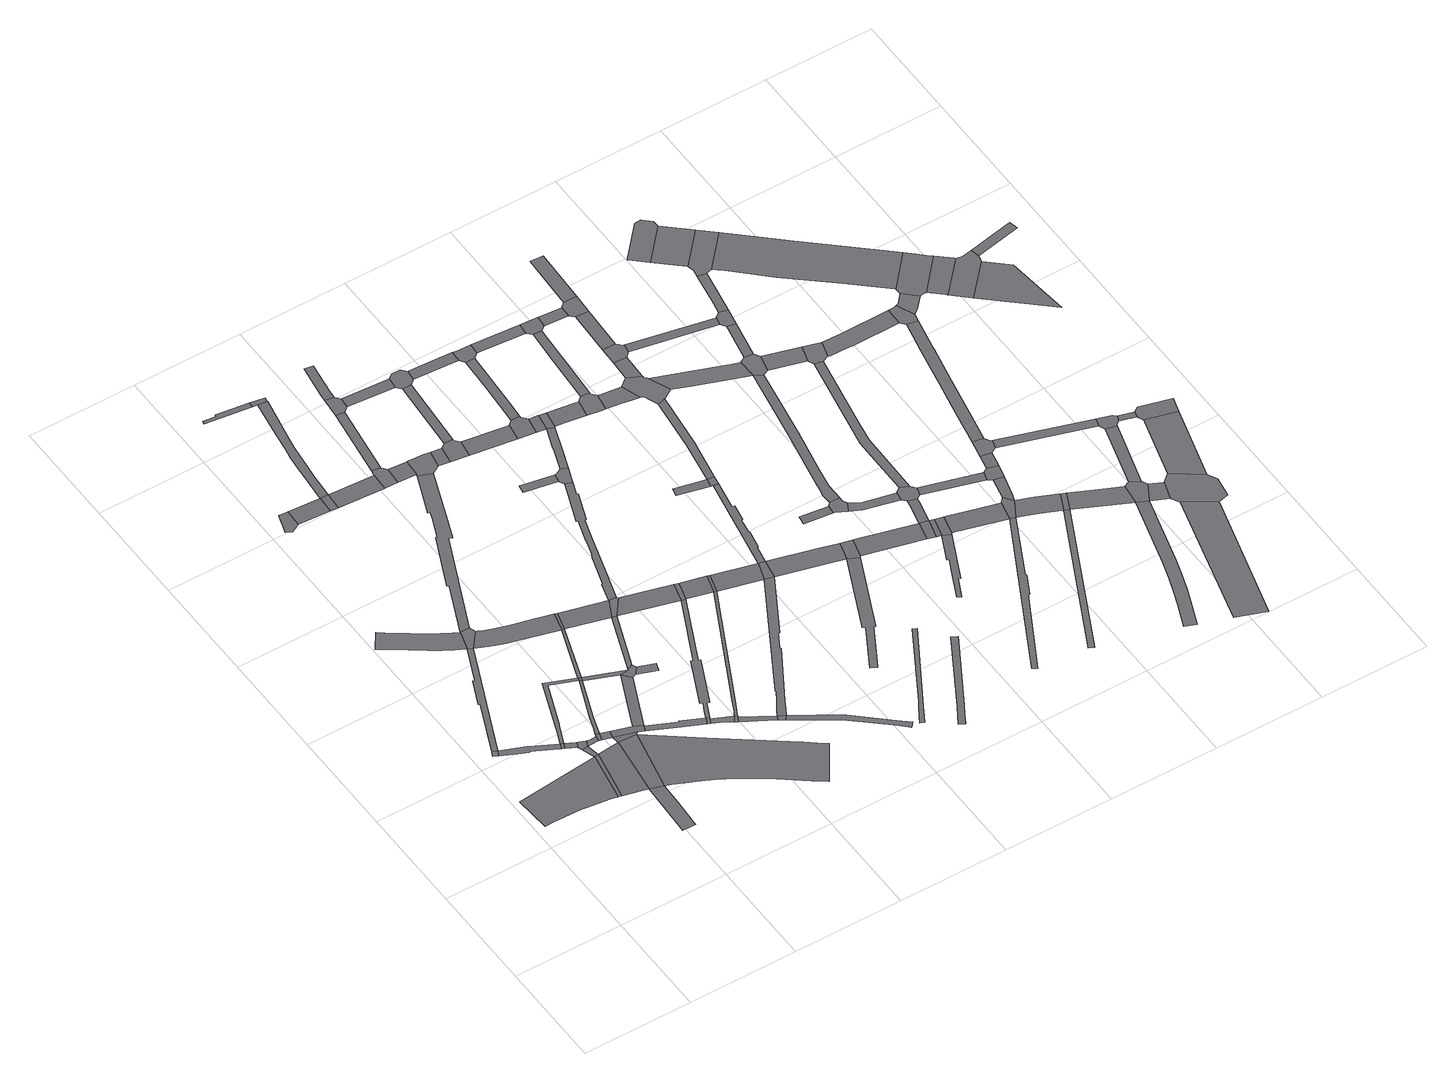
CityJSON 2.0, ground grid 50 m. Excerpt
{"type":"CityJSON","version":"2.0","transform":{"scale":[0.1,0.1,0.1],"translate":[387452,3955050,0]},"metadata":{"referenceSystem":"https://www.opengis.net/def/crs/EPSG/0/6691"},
"CityObjects":{
"road1":{"type":"Road","attributes":{"class":"1040","function":"9020","usage":"9","RoadStructureAttribute.sectionType":"4"},"geometry":[{"type":"MultiSurface","lod":"1","boundaries":[[[0,1,2,3]]]}]},
"road2":{"type":"Road","attributes":{"name":"都道437号","class":"1040","function":"3","usage":"2","RoadStructureAttribute.sectionType":"1"},"geometry":[{"type":"MultiSurface","lod":"1","boundaries":[[[4,5,6,7,8,9,10,11,12]]]}]},
"road3":{"type":"Road","attributes":{"class":"1040","function":"9020","usage":"9","RoadStructureAttribute.sectionType":"1"},"geometry":[{"type":"MultiSurface","lod":"1","boundaries":[[[13,14,3,2,15,16,17,18,19,20,21]]]}]},
"road4":{"type":"Road","attributes":{"class":"1040","function":"9020","usage":"9","RoadStructureAttribute.sectionType":"1"},"geometry":[{"type":"MultiSurface","lod":"1","boundaries":[[[22,23,24,25,26,0,3,27]]]}]},
"road5":{"type":"Road","attributes":{"name":"都道437号","class":"1040","function":"3","usage":"2","RoadStructureAttribute.sectionType":"4"},"geometry":[{"type":"MultiSurface","lod":"1","boundaries":[[[28,4,12,29]]]}]},
"road6":{"type":"Road","attributes":{"class":"1040","function":"9020","usage":"9","RoadStructureAttribute.sectionType":"4"},"geometry":[{"type":"MultiSurface","lod":"1","boundaries":[[[21,20,30,31]]]}]},
"road7":{"type":"Road","attributes":{"class":"1040","function":"9020","usage":"9","RoadStructureAttribute.sectionType":"1"},"geometry":[{"type":"MultiSurface","lod":"1","boundaries":[[[31,30,32,33]]]}]},
"road8":{"type":"Road","attributes":{"class":"1040","function":"9020","usage":"9","RoadStructureAttribute.sectionType":"1"},"geometry":[{"type":"MultiSurface","lod":"1","boundaries":[[[34,35,36,37,38,39,40]]]}]},
"road9":{"type":"Road","attributes":{"class":"1040","function":"9020","usage":"9","RoadStructureAttribute.sectionType":"1"},"geometry":[{"type":"MultiSurface","lod":"1","boundaries":[[[4,28,41,42]]]}]},
"road10":{"type":"Road","attributes":{"name":"都道437号","class":"1040","function":"3","usage":"2","RoadStructureAttribute.sectionType":"1"},"geometry":[{"type":"MultiSurface","lod":"1","boundaries":[[[43,28,29,44,36]]]}]},
"road11":{"type":"Road","attributes":{"class":"1040","function":"9020","usage":"9","RoadStructureAttribute.sectionType":"4"},"geometry":[{"type":"MultiSurface","lod":"1","boundaries":[[[45,33,32,42,41,46]]]}]},
"road12":{"type":"Road","attributes":{"class":"1040","function":"9020","usage":"9","RoadStructureAttribute.sectionType":"1"},"geometry":[{"type":"MultiSurface","lod":"1","boundaries":[[[47,48,49,50,51,52,53,54,55,56,57,58,59,60,22,61]]]}]},
"road13":{"type":"Road","attributes":{"class":"1040","function":"9020","usage":"9","RoadStructureAttribute.sectionType":"1"},"geometry":[{"type":"MultiSurface","lod":"1","boundaries":[[[62,46,41,63,64,65]]]}]},
"road14":{"type":"Road","attributes":{"class":"1040","function":"9020","usage":"9","RoadStructureAttribute.sectionType":"4"},"geometry":[{"type":"MultiSurface","lod":"1","boundaries":[[[66,67,65,64,68,69]]]}]},
"road15":{"type":"Road","attributes":{"name":"都道437号","class":"1040","function":"3","usage":"2","RoadStructureAttribute.sectionType":"4"},"geometry":[{"type":"MultiSurface","lod":"1","boundaries":[[[43,36,35,70,71]]]}]},
"road16":{"type":"Road","attributes":{"class":"1040","function":"9020","usage":"9","RoadStructureAttribute.sectionType":"1"},"geometry":[{"type":"MultiSurface","lod":"1","boundaries":[[[72,69,68,73,74]]]}]},
"road17":{"type":"Road","attributes":{"class":"1040","function":"9020","usage":"9","RoadStructureAttribute.sectionType":"1"},"geometry":[{"type":"MultiSurface","lod":"1","boundaries":[[[75,76,77,21,31,78,79,80,81,82]]]}]},
"road18":{"type":"Road","attributes":{"class":"1040","function":"9020","usage":"9","RoadStructureAttribute.sectionType":"1"},"geometry":[{"type":"MultiSurface","lod":"1","boundaries":[[[43,71,83,73]]]}]},
"road19":{"type":"Road","attributes":{"class":"1040","function":"9020","usage":"9","RoadStructureAttribute.sectionType":"4"},"geometry":[{"type":"MultiSurface","lod":"1","boundaries":[[[84,61,22,27,85]]]}]},
"road20":{"type":"Road","attributes":{"class":"1040","function":"9020","usage":"9","RoadStructureAttribute.sectionType":"4"},"geometry":[{"type":"MultiSurface","lod":"1","boundaries":[[[86,87,88,89,90,91,92]]]}]},
"road21":{"type":"Road","attributes":{"class":"1040","function":"9020","usage":"9","RoadStructureAttribute.sectionType":"1"},"geometry":[{"type":"MultiSurface","lod":"1","boundaries":[[[81,93,94,95,66,69,96,97,98,99]]]}]},
"road22":{"type":"Road","attributes":{"class":"1040","function":"9020","usage":"9","RoadStructureAttribute.sectionType":"4"},"geometry":[{"type":"MultiSurface","lod":"1","boundaries":[[[100,101,74,73,83,102,103]]]}]},
"road23":{"type":"Road","attributes":{"class":"1040","function":"9020","usage":"9","RoadStructureAttribute.sectionType":"4"},"geometry":[{"type":"MultiSurface","lod":"1","boundaries":[[[82,81,99,104]]]}]},
"road24":{"type":"Road","attributes":{"class":"1040","function":"9020","usage":"9","RoadStructureAttribute.sectionType":"1"},"geometry":[{"type":"MultiSurface","lod":"1","boundaries":[[[86,92,105,106]]]}]},
"road25":{"type":"Road","attributes":{"class":"1040","function":"9020","usage":"9","RoadStructureAttribute.sectionType":"1"},"geometry":[{"type":"MultiSurface","lod":"1","boundaries":[[[107,108,109,110,111,112,113,114,85,27,115,116,117,118,119,120,121]]]}]},
"road26":{"type":"Road","attributes":{"class":"1040","function":"9020","usage":"9","RoadStructureAttribute.sectionType":"1"},"geometry":[{"type":"MultiSurface","lod":"1","boundaries":[[[122,123,101,100,124,125,126,127]]]}]},
"road27":{"type":"Road","attributes":{"class":"1040","function":"9020","usage":"9","RoadStructureAttribute.sectionType":"1"},"geometry":[{"type":"MultiSurface","lod":"1","boundaries":[[[128,129,130,103,102,131,132,133]]]}]},
"road28":{"type":"Road","attributes":{"class":"1040","function":"9020","usage":"9","RoadStructureAttribute.sectionType":"1"},"geometry":[{"type":"MultiSurface","lod":"1","boundaries":[[[104,99,127,134]]]}]},
"road29":{"type":"Road","attributes":{"class":"1040","function":"9020","usage":"9","RoadStructureAttribute.sectionType":"1"},"geometry":[{"type":"MultiSurface","lod":"1","boundaries":[[[121,82,104,135]]]}]},
"road30":{"type":"Road","attributes":{"name":"都道437号","class":"1040","function":"3","usage":"2","RoadStructureAttribute.sectionType":"1"},"geometry":[{"type":"MultiSurface","lod":"1","boundaries":[[[136,137,138,139,71,70,140,141,142,143,144,145,146,147,148,149]]]}]},
"road31":{"type":"Road","attributes":{"class":"1040","function":"9020","usage":"9","RoadStructureAttribute.sectionType":"4"},"geometry":[{"type":"MultiSurface","lod":"1","boundaries":[[[106,105,150,151]]]}]},
"road32":{"type":"Road","attributes":{"class":"1040","function":"9020","usage":"9","RoadStructureAttribute.sectionType":"4"},"geometry":[{"type":"MultiSurface","lod":"1","boundaries":[[[133,132,152,153,154]]]}]},
"road33":{"type":"Road","attributes":{"class":"1040","function":"9020","usage":"9","RoadStructureAttribute.sectionType":"4"},"geometry":[{"type":"MultiSurface","lod":"1","boundaries":[[[155,156,134,127,126,157]]]}]},
"road34":{"type":"Road","attributes":{"class":"1040","function":"9020","usage":"9","RoadStructureAttribute.sectionType":"4"},"geometry":[{"type":"MultiSurface","lod":"1","boundaries":[[[107,121,135,158]]]}]},
"road35":{"type":"Road","attributes":{"class":"1040","function":"9020","usage":"9","RoadStructureAttribute.sectionType":"1"},"geometry":[{"type":"MultiSurface","lod":"1","boundaries":[[[84,159,160,161,162,163,164,165,166,167,168,169,170,171,61]]]}]},
"road36":{"type":"Road","attributes":{"class":"1040","function":"9020","usage":"9","RoadStructureAttribute.sectionType":"1"},"geometry":[{"type":"MultiSurface","lod":"1","boundaries":[[[153,152,172,173,174]]]}]},
"road37":{"type":"Road","attributes":{"class":"1040","function":"9020","usage":"9","RoadStructureAttribute.sectionType":"1"},"geometry":[{"type":"MultiSurface","lod":"1","boundaries":[[[175,176,177,178,179,180]]]}]},
"road38":{"type":"Road","attributes":{"class":"1040","function":"9020","usage":"9","RoadStructureAttribute.sectionType":"1"},"geometry":[{"type":"MultiSurface","lod":"1","boundaries":[[[155,157,181,182]]]}]},
"road39":{"type":"Road","attributes":{"class":"1040","function":"9020","usage":"9","RoadStructureAttribute.sectionType":"1"},"geometry":[{"type":"MultiSurface","lod":"1","boundaries":[[[150,183,184,151]]]}]},
"road40":{"type":"Road","attributes":{"class":"1040","function":"9020","usage":"9","RoadStructureAttribute.sectionType":"1"},"geometry":[{"type":"MultiSurface","lod":"1","boundaries":[[[185,186,187,188,189,190,191,192,193,194,195,196,197,198,199,106,151]]]}]},
"road41":{"type":"Road","attributes":{"class":"1040","function":"9020","usage":"9","RoadStructureAttribute.sectionType":"4"},"geometry":[{"type":"MultiSurface","lod":"1","boundaries":[[[174,173,200,201,202,203]]]}]},
"road42":{"type":"Road","attributes":{"class":"1040","function":"9020","usage":"9","RoadStructureAttribute.sectionType":"1"},"geometry":[{"type":"MultiSurface","lod":"1","boundaries":[[[204,134,156,205]]]}]},
"road43":{"type":"Road","attributes":{"class":"1040","function":"9020","usage":"9","RoadStructureAttribute.sectionType":"1"},"geometry":[{"type":"MultiSurface","lod":"1","boundaries":[[[158,135,204,206]]]}]},
"road44":{"type":"Road","attributes":{"class":"1040","function":"9020","usage":"9","RoadStructureAttribute.sectionType":"1"},"geometry":[{"type":"MultiSurface","lod":"1","boundaries":[[[207,202,201,208,209]]]}]},
"road45":{"type":"Road","attributes":{"class":"1040","function":"9020","usage":"9","RoadStructureAttribute.sectionType":"4"},"geometry":[{"type":"MultiSurface","lod":"1","boundaries":[[[210,180,179,193,192,211]]]}]},
"road46":{"type":"Road","attributes":{"class":"1040","function":"9020","usage":"9","RoadStructureAttribute.sectionType":"4"},"geometry":[{"type":"MultiSurface","lod":"1","boundaries":[[[212,213,184,183,214,215]]]}]},
"road47":{"type":"Road","attributes":{"class":"1040","function":"9020","usage":"9","RoadStructureAttribute.sectionType":"4"},"geometry":[{"type":"MultiSurface","lod":"1","boundaries":[[[209,208,216,217,218]]]}]},
"road48":{"type":"Road","attributes":{"class":"1040","function":"9020","usage":"9","RoadStructureAttribute.sectionType":"1"},"geometry":[{"type":"MultiSurface","lod":"1","boundaries":[[[219,220,221,222,223,224,133,154,225,226,227,228,229,230,231,232]]]}]},
"road49":{"type":"Road","attributes":{"class":"1040","function":"9020","usage":"9","RoadStructureAttribute.sectionType":"4"},"geometry":[{"type":"MultiSurface","lod":"1","boundaries":[[[233,206,204,205,234]]]}]},
"road50":{"type":"Road","attributes":{"class":"1040","function":"9020","usage":"9","RoadStructureAttribute.sectionType":"1"},"geometry":[{"type":"MultiSurface","lod":"1","boundaries":[[[235,215,214,236,237]]]}]},
"road51":{"type":"Road","attributes":{"class":"1040","function":"9020","usage":"9","RoadStructureAttribute.sectionType":"1"},"geometry":[{"type":"MultiSurface","lod":"1","boundaries":[[[238,213,212,239]]]}]},
"road52":{"type":"Road","attributes":{"class":"1040","function":"9020","usage":"9","RoadStructureAttribute.sectionType":"1"},"geometry":[{"type":"MultiSurface","lod":"1","boundaries":[[[240,241,174,203,242,243,244,245,246]]]}]},
"road53":{"type":"Road","attributes":{"class":"1040","function":"9020","usage":"9","RoadStructureAttribute.sectionType":"4"},"geometry":[{"type":"MultiSurface","lod":"1","boundaries":[[[247,248,249,250,237,236,164,163,251]]]}]},
"road54":{"type":"Road","attributes":{"class":"1040","function":"9020","usage":"9","RoadStructureAttribute.sectionType":"1"},"geometry":[{"type":"MultiSurface","lod":"1","boundaries":[[[252,234,205,232]]]}]},
"road55":{"type":"Road","attributes":{"class":"1040","function":"9020","usage":"9","RoadStructureAttribute.sectionType":"1"},"geometry":[{"type":"MultiSurface","lod":"1","boundaries":[[[253,254,255,256,218,217,257,258,259,260,261,262]]]}]},
"road56":{"type":"Road","attributes":{"class":"1040","function":"9020","usage":"9","RoadStructureAttribute.sectionType":"4"},"geometry":[{"type":"MultiSurface","lod":"1","boundaries":[[[263,264,265,266,238,239,267]]]}]},
"road57":{"type":"Road","attributes":{"class":"1040","function":"9020","usage":"9","RoadStructureAttribute.sectionType":"1"},"geometry":[{"type":"MultiSurface","lod":"1","boundaries":[[[268,265,264,269,270,271]]]}]},
"road58":{"type":"Road","attributes":{"class":"1040","function":"9020","usage":"9","RoadStructureAttribute.sectionType":"1"},"geometry":[{"type":"MultiSurface","lod":"1","boundaries":[[[247,251,272,273]]]}]},
"road59":{"type":"Road","attributes":{"class":"1040","function":"9020","usage":"9","RoadStructureAttribute.sectionType":"1"},"geometry":[{"type":"MultiSurface","lod":"1","boundaries":[[[233,274,275,276,277,278,279,280,281,282,283,284,285,286,287,288,289,290,291,292,293,206]]]}]},
"road60":{"type":"Road","attributes":{"class":"1040","function":"9020","usage":"9","RoadStructureAttribute.sectionType":"4"},"geometry":[{"type":"MultiSurface","lod":"1","boundaries":[[[294,252,232,231,295]]]}]},
"road61":{"type":"Road","attributes":{"class":"1040","function":"9020","usage":"9","RoadStructureAttribute.sectionType":"4"},"geometry":[{"type":"MultiSurface","lod":"1","boundaries":[[[296,297,298,273,272,299,300]]]}]},
"road62":{"type":"Road","attributes":{"class":"1040","function":"9020","usage":"9","RoadStructureAttribute.sectionType":"1"},"geometry":[{"type":"MultiSurface","lod":"1","boundaries":[[[301,302,303,304,305,209,218,306,307,308,309,310,311,312]]]}]},
"road63":{"type":"Road","attributes":{"class":"1040","function":"9020","usage":"9","RoadStructureAttribute.sectionType":"1"},"geometry":[{"type":"MultiSurface","lod":"1","boundaries":[[[263,267,313,314]]]}]},
"road64":{"type":"Road","attributes":{"class":"1040","function":"9020","usage":"9","RoadStructureAttribute.sectionType":"1"},"geometry":[{"type":"MultiSurface","lod":"1","boundaries":[[[315,294,295,246]]]}]},
"road65":{"type":"Road","attributes":{"class":"1040","function":"9020","usage":"9","RoadStructureAttribute.sectionType":"1"},"geometry":[{"type":"MultiSurface","lod":"1","boundaries":[[[316,317,318,319]]]}]},
"road66":{"type":"Road","attributes":{"class":"1040","function":"9020","usage":"9","RoadStructureAttribute.sectionType":"1"},"geometry":[{"type":"MultiSurface","lod":"1","boundaries":[[[320,298,297,321]]]}]},
"road67":{"type":"Road","attributes":{"class":"1040","function":"9020","usage":"9","RoadStructureAttribute.sectionType":"4"},"geometry":[{"type":"MultiSurface","lod":"1","boundaries":[[[322,315,246,245,323]]]}]},
"road68":{"type":"Road","attributes":{"class":"1040","function":"9020","usage":"9","RoadStructureAttribute.sectionType":"1"},"geometry":[{"type":"MultiSurface","lod":"1","boundaries":[[[324,300,299,325,326]]]}]},
"road69":{"type":"Road","attributes":{"class":"1040","function":"9020","usage":"9","RoadStructureAttribute.sectionType":"4"},"geometry":[{"type":"MultiSurface","lod":"1","boundaries":[[[327,328,329,314,313,320,321,330]]]}]},
"road70":{"type":"Road","attributes":{"class":"1040","function":"9020","usage":"9","RoadStructureAttribute.sectionType":"4"},"geometry":[{"type":"MultiSurface","lod":"1","boundaries":[[[331,332,319,318,282,281,333,334]]]}]},
"road71":{"type":"Road","attributes":{"class":"1040","function":"9020","usage":"9","RoadStructureAttribute.sectionType":"1"},"geometry":[{"type":"MultiSurface","lod":"1","boundaries":[[[322,323,301,335]]]}]},
"road72":{"type":"Road","attributes":{"class":"1040","function":"9020","usage":"9","RoadStructureAttribute.sectionType":"1"},"geometry":[{"type":"MultiSurface","lod":"1","boundaries":[[[336,337,338,339,340,341,342,343,344]]]}]},
"road73":{"type":"Road","attributes":{"class":"1040","function":"9020","usage":"9","RoadStructureAttribute.sectionType":"4"},"geometry":[{"type":"MultiSurface","lod":"1","boundaries":[[[345,346,347,326,325,348,349]]]}]},
"road74":{"type":"Road","attributes":{"class":"1040","function":"9020","usage":"9","RoadStructureAttribute.sectionType":"1"},"geometry":[{"type":"MultiSurface","lod":"1","boundaries":[[[350,351,331,334,352,353,354]]]}]},
"road75":{"type":"Road","attributes":{"class":"1040","function":"9020","usage":"9","RoadStructureAttribute.sectionType":"4"},"geometry":[{"type":"MultiSurface","lod":"1","boundaries":[[[335,301,312,355]]]}]},
"road76":{"type":"Road","attributes":{"class":"1040","function":"9020","usage":"9","RoadStructureAttribute.sectionType":"1"},"geometry":[{"type":"MultiSurface","lod":"1","boundaries":[[[356,327,330,357,358]]]}]},
"road77":{"type":"Road","attributes":{"class":"1040","function":"9020","usage":"9","RoadStructureAttribute.sectionType":"1"},"geometry":[{"type":"MultiSurface","lod":"1","boundaries":[[[359,360,349,348,354]]]}]},
"road78":{"type":"Road","attributes":{"class":"1040","function":"9020","usage":"9","RoadStructureAttribute.sectionType":"1"},"geometry":[{"type":"MultiSurface","lod":"1","boundaries":[[[361,362,363,364,365,366,367,368]]]}]},
"road79":{"type":"Road","attributes":{"class":"1040","function":"9020","usage":"9","RoadStructureAttribute.sectionType":"1"},"geometry":[{"type":"MultiSurface","lod":"1","boundaries":[[[369,370,371,372,347,346,373]]]}]},
"road80":{"type":"Road","attributes":{"class":"1040","function":"9020","usage":"9","RoadStructureAttribute.sectionType":"4"},"geometry":[{"type":"MultiSurface","lod":"1","boundaries":[[[374,375,376,359,354,353,377]]]}]},
"road81":{"type":"Road","attributes":{"class":"1040","function":"9020","usage":"9","RoadStructureAttribute.sectionType":"1"},"geometry":[{"type":"MultiSurface","lod":"1","boundaries":[[[378,379,380,381,382,383,384,385]]]}]},
"road82":{"type":"Road","attributes":{"class":"1040","function":"9020","usage":"9","RoadStructureAttribute.sectionType":"1"},"geometry":[{"type":"MultiSurface","lod":"1","boundaries":[[[386,387,388,389,390,391,392,393,394,395,396,335,355]]]}]},
"road83":{"type":"Road","attributes":{"class":"1040","function":"9020","usage":"9","RoadStructureAttribute.sectionType":"4"},"geometry":[{"type":"MultiSurface","lod":"1","boundaries":[[[397,398,358,357,370,369,399]]]}]},
"road84":{"type":"Road","attributes":{"class":"1040","function":"9020","usage":"9","RoadStructureAttribute.sectionType":"1"},"geometry":[{"type":"MultiSurface","lod":"1","boundaries":[[[400,375,374,401,402,403]]]}]},
"road85":{"type":"Road","attributes":{"class":"1040","function":"9020","usage":"9","RoadStructureAttribute.sectionType":"1"},"geometry":[{"type":"MultiSurface","lod":"1","boundaries":[[[404,405,355,312,406,385]]]}]},
"road86":{"type":"Road","attributes":{"class":"1040","function":"9020","usage":"9","RoadStructureAttribute.sectionType":"1"},"geometry":[{"type":"MultiSurface","lod":"1","boundaries":[[[407,408,409,410]]]}]},
"road87":{"type":"Road","attributes":{"class":"1040","function":"9020","usage":"9","RoadStructureAttribute.sectionType":"4"},"geometry":[{"type":"MultiSurface","lod":"1","boundaries":[[[410,409,396,395,411]]]}]},
"road88":{"type":"Road","attributes":{"class":"1040","function":"9020","usage":"9","RoadStructureAttribute.sectionType":"4"},"geometry":[{"type":"MultiSurface","lod":"1","boundaries":[[[412,413,414,403,402,415,416,417]]]}]},
"road89":{"type":"Road","attributes":{"class":"1040","function":"9020","usage":"9","RoadStructureAttribute.sectionType":"1"},"geometry":[{"type":"MultiSurface","lod":"1","boundaries":[[[397,399,418,419]]]}]},
"road90":{"type":"Road","attributes":{"class":"1040","function":"9020","usage":"9","RoadStructureAttribute.sectionType":"4"},"geometry":[{"type":"MultiSurface","lod":"1","boundaries":[[[420,421,404,385,384,422]]]}]},
"road91":{"type":"Road","attributes":{"class":"1040","function":"9020","usage":"9","RoadStructureAttribute.sectionType":"1"},"geometry":[{"type":"MultiSurface","lod":"1","boundaries":[[[423,424,425,414,413,426]]]}]},
"road92":{"type":"Road","attributes":{"class":"1040","function":"9020","usage":"9","RoadStructureAttribute.sectionType":"1"},"geometry":[{"type":"MultiSurface","lod":"1","boundaries":[[[411,427,428,429,430,431,410]]]}]},
"road93":{"type":"Road","attributes":{"class":"1040","function":"9020","usage":"9","RoadStructureAttribute.sectionType":"1"},"geometry":[{"type":"MultiSurface","lod":"1","boundaries":[[[432,417,416,433,434,435,436]]]}]},
"road94":{"type":"Road","attributes":{"class":"1040","function":"9020","usage":"9","RoadStructureAttribute.sectionType":"1"},"geometry":[{"type":"MultiSurface","lod":"1","boundaries":[[[437,438,439,440]]]}]},
"road95":{"type":"Road","attributes":{"class":"1040","function":"9020","usage":"9","RoadStructureAttribute.sectionType":"4"},"geometry":[{"type":"MultiSurface","lod":"1","boundaries":[[[441,419,418,424,423,442]]]}]},
"road96":{"type":"Road","attributes":{"class":"1040","function":"9020","usage":"9","RoadStructureAttribute.sectionType":"1"},"geometry":[{"type":"MultiSurface","lod":"1","boundaries":[[[443,420,422,444,445]]]}]},
"road97":{"type":"Road","attributes":{"class":"1040","function":"9020","usage":"9","RoadStructureAttribute.sectionType":"4"},"geometry":[{"type":"MultiSurface","lod":"1","boundaries":[[[446,447,448,440,439,449,450,451]]]}]},
"road98":{"type":"Road","attributes":{"class":"1040","function":"9020","usage":"9","RoadStructureAttribute.sectionType":"4"},"geometry":[{"type":"MultiSurface","lod":"1","boundaries":[[[452,453,454,455,456,457,458,436,435,459,460,461,462,463,429,428]]]}]},
"road99":{"type":"Road","attributes":{"class":"1040","function":"9020","usage":"9","RoadStructureAttribute.sectionType":"1"},"geometry":[{"type":"MultiSurface","lod":"1","boundaries":[[[464,465,458,457,466]]]}]},
"road100":{"type":"Road","attributes":{"class":"1040","function":"9020","usage":"9","RoadStructureAttribute.sectionType":"1"},"geometry":[{"type":"MultiSurface","lod":"1","boundaries":[[[467,468,469,470,471,472,473,474,475]]]}]},
"road101":{"type":"Road","attributes":{"class":"1040","function":"9020","usage":"9","RoadStructureAttribute.sectionType":"1"},"geometry":[{"type":"MultiSurface","lod":"1","boundaries":[[[441,442,476,477,478]]]}]},
"road102":{"type":"Road","attributes":{"class":"1040","function":"9020","usage":"9","RoadStructureAttribute.sectionType":"4"},"geometry":[{"type":"MultiSurface","lod":"1","boundaries":[[[479,480,481,482,465,464,483]]]}]},
"road103":{"type":"Road","attributes":{"class":"1040","function":"9020","usage":"9","RoadStructureAttribute.sectionType":"1"},"geometry":[{"type":"MultiSurface","lod":"1","boundaries":[[[484,451,450,485,486,487]]]}]},
"road104":{"type":"Road","attributes":{"class":"1040","function":"9020","usage":"9","RoadStructureAttribute.sectionType":"1"},"geometry":[{"type":"MultiSurface","lod":"1","boundaries":[[[488,489,490,491,492,493,494,495,496]]]}]},
"road105":{"type":"Road","attributes":{"class":"1040","function":"9020","usage":"9","RoadStructureAttribute.sectionType":"1"},"geometry":[{"type":"MultiSurface","lod":"1","boundaries":[[[497,482,481,498]]]}]},
"road106":{"type":"Road","attributes":{"class":"1040","function":"9020","usage":"9","RoadStructureAttribute.sectionType":"4"},"geometry":[{"type":"MultiSurface","lod":"1","boundaries":[[[445,444,499,500]]]}]},
"road107":{"type":"Road","attributes":{"class":"1040","function":"9020","usage":"9","RoadStructureAttribute.sectionType":"4"},"geometry":[{"type":"MultiSurface","lod":"1","boundaries":[[[501,478,477,497,498,502]]]}]},
"road108":{"type":"Road","attributes":{"class":"1040","function":"9020","usage":"9","RoadStructureAttribute.sectionType":"1"},"geometry":[{"type":"MultiSurface","lod":"1","boundaries":[[[503,500,499,475]]]}]},
"road109":{"type":"Road","attributes":{"class":"1040","function":"9020","usage":"9","RoadStructureAttribute.sectionType":"1"},"geometry":[{"type":"MultiSurface","lod":"1","boundaries":[[[504,505,506,507,448,447,508,509,510,511,512,513]]]}]},
"road110":{"type":"Road","attributes":{"class":"1040","function":"9020","usage":"9","RoadStructureAttribute.sectionType":"4"},"geometry":[{"type":"MultiSurface","lod":"1","boundaries":[[[514,503,475,474,515]]]}]},
"road111":{"type":"Road","attributes":{"class":"1040","function":"9020","usage":"9","RoadStructureAttribute.sectionType":"1"},"geometry":[{"type":"MultiSurface","lod":"1","boundaries":[[[516,517,518,519,445,500]]]}]},
"road112":{"type":"Road","attributes":{"class":"1040","function":"9020","usage":"9","RoadStructureAttribute.sectionType":"1"},"geometry":[{"type":"MultiSurface","lod":"1","boundaries":[[[520,521,522,523,453,452,524,513]]]}]},
"road113":{"type":"Road","attributes":{"class":"1040","function":"9020","usage":"9","RoadStructureAttribute.sectionType":"1"},"geometry":[{"type":"MultiSurface","lod":"1","boundaries":[[[525,526,501,502,527]]]}]},
"road114":{"type":"Road","attributes":{"class":"1040","function":"9020","usage":"9","RoadStructureAttribute.sectionType":"4"},"geometry":[{"type":"MultiSurface","lod":"1","boundaries":[[[528,529,530,487,486,518,517,531]]]}]},
"road115":{"type":"Road","attributes":{"class":"1040","function":"9020","usage":"9","RoadStructureAttribute.sectionType":"1"},"geometry":[{"type":"MultiSurface","lod":"1","boundaries":[[[479,483,532,533]]]}]},
"road116":{"type":"Road","attributes":{"class":"1040","function":"9020","usage":"9","RoadStructureAttribute.sectionType":"1"},"geometry":[{"type":"MultiSurface","lod":"1","boundaries":[[[534,535,536,514,515,537,538,488]]]}]},
"road117":{"type":"Road","attributes":{"class":"1040","function":"9020","usage":"9","RoadStructureAttribute.sectionType":"1"},"geometry":[{"type":"MultiSurface","lod":"1","boundaries":[[[539,540,541,542]]]}]},
"road118":{"type":"Road","attributes":{"class":"1040","function":"9020","usage":"9","RoadStructureAttribute.sectionType":"4"},"geometry":[{"type":"MultiSurface","lod":"1","boundaries":[[[543,544,545,520,513,512,546]]]}]},
"road119":{"type":"Road","attributes":{"class":"1040","function":"9020","usage":"9","RoadStructureAttribute.sectionType":"1"},"geometry":[{"type":"MultiSurface","lod":"1","boundaries":[[[528,531,547,548]]]}]},
"road120":{"type":"Road","attributes":{"class":"1040","function":"9020","usage":"9","RoadStructureAttribute.sectionType":"1"},"geometry":[{"type":"MultiSurface","lod":"1","boundaries":[[[549,550,551,552,553,554,530,529,555]]]}]},
"road121":{"type":"Road","attributes":{"class":"1040","function":"9020","usage":"9","RoadStructureAttribute.sectionType":"4"},"geometry":[{"type":"MultiSurface","lod":"1","boundaries":[[[556,534,488,496,557]]]}]},
"road122":{"type":"Road","attributes":{"class":"1040","function":"9020","usage":"9","RoadStructureAttribute.sectionType":"1"},"geometry":[{"type":"MultiSurface","lod":"1","boundaries":[[[558,559,545,544,560]]]}]},
"road123":{"type":"Road","attributes":{"class":"1040","function":"9020","usage":"9","RoadStructureAttribute.sectionType":"1"},"geometry":[{"type":"MultiSurface","lod":"1","boundaries":[[[543,546,561,562]]]}]},
"road124":{"type":"Road","attributes":{"class":"1040","function":"9020","usage":"9","RoadStructureAttribute.sectionType":"4"},"geometry":[{"type":"MultiSurface","lod":"1","boundaries":[[[563,533,532,558,560,564]]]}]},
"road125":{"type":"Road","attributes":{"class":"1040","function":"9020","usage":"9","RoadStructureAttribute.sectionType":"1"},"geometry":[{"type":"MultiSurface","lod":"1","boundaries":[[[565,566,567,556,557]]]}]},
"road126":{"type":"Road","attributes":{"class":"1040","function":"9020","usage":"9","RoadStructureAttribute.sectionType":"1"},"geometry":[{"type":"MultiSurface","lod":"1","boundaries":[[[568,569,570,571,557,496,572,573,574,575,539]]]}]},
"road127":{"type":"Road","attributes":{"class":"1040","function":"9020","usage":"9","RoadStructureAttribute.sectionType":"4"},"geometry":[{"type":"MultiSurface","lod":"1","boundaries":[[[576,548,547,567,566,577]]]}]},
"road128":{"type":"Road","attributes":{"class":"1040","function":"9020","usage":"9","RoadStructureAttribute.sectionType":"1"},"geometry":[{"type":"MultiSurface","lod":"1","boundaries":[[[578,579,580,563,564,581]]]}]},
"road129":{"type":"Road","attributes":{"class":"1040","function":"9020","usage":"9","RoadStructureAttribute.sectionType":"1"},"geometry":[{"type":"MultiSurface","lod":"1","boundaries":[[[582,583,584,576,577,585]]]}]},
"road130":{"type":"Road","attributes":{"class":"1040","function":"9020","usage":"9","RoadStructureAttribute.sectionType":"4"},"geometry":[{"type":"MultiSurface","lod":"1","boundaries":[[[586,562,561,551,550,587]]]}]},
"road131":{"type":"Road","attributes":{"class":"1040","function":"9020","usage":"9","RoadStructureAttribute.sectionType":"4"},"geometry":[{"type":"MultiSurface","lod":"1","boundaries":[[[568,539,542,588]]]}]},
"road132":{"type":"Road","attributes":{"class":"1040","function":"9020","usage":"9","RoadStructureAttribute.sectionType":"4"},"geometry":[{"type":"MultiSurface","lod":"1","boundaries":[[[589,590,591,592,593,594,595]]]}]},
"road133":{"type":"Road","attributes":{"class":"1040","function":"9020","usage":"9","RoadStructureAttribute.sectionType":"1"},"geometry":[{"type":"MultiSurface","lod":"1","boundaries":[[[596,597,598,599,600,601,602,603,604,605,606,607]]]}]},
"road134":{"type":"Road","attributes":{"class":"1040","function":"9020","usage":"9","RoadStructureAttribute.sectionType":"4"},"geometry":[{"type":"MultiSurface","lod":"1","boundaries":[[[608,609,610,611,583,582,612]]]}]},
"road135":{"type":"Road","attributes":{"class":"1040","function":"9020","usage":"9","RoadStructureAttribute.sectionType":"1"},"geometry":[{"type":"MultiSurface","lod":"1","boundaries":[[[595,594,613,614]]]}]},
"road136":{"type":"Road","attributes":{"class":"1040","function":"9020","usage":"9","RoadStructureAttribute.sectionType":"1"},"geometry":[{"type":"MultiSurface","lod":"1","boundaries":[[[615,616,588,542,617,596]]]}]},
"road137":{"type":"Road","attributes":{"class":"1040","function":"9020","usage":"9","RoadStructureAttribute.sectionType":"4"},"geometry":[{"type":"MultiSurface","lod":"1","boundaries":[[[618,614,613,619,579,578,620]]]}]},
"road138":{"type":"Road","attributes":{"class":"1040","function":"9020","usage":"9","RoadStructureAttribute.sectionType":"1"},"geometry":[{"type":"MultiSurface","lod":"1","boundaries":[[[621,622,586,587,623,624,625,626,627]]]}]},
"road139":{"type":"Road","attributes":{"name":"都道458号","class":"1040","function":"3","usage":"2","RoadStructureAttribute.sectionType":"1"},"geometry":[{"type":"MultiSurface","lod":"1","boundaries":[[[628,629,630,631]]]}]},
"road140":{"type":"Road","attributes":{"class":"1040","function":"9020","usage":"9","RoadStructureAttribute.sectionType":"1"},"geometry":[{"type":"MultiSurface","lod":"1","boundaries":[[[632,633,634,635,636,637,638,639,640,641,642,643,611,610,644]]]}]},
"road141":{"type":"Road","attributes":{"class":"1040","function":"9020","usage":"9","RoadStructureAttribute.sectionType":"1"},"geometry":[{"type":"MultiSurface","lod":"1","boundaries":[[[608,612,645,646]]]}]},
"road142":{"type":"Road","attributes":{"class":"1040","function":"9020","usage":"9","RoadStructureAttribute.sectionType":"4"},"geometry":[{"type":"MultiSurface","lod":"1","boundaries":[[[647,648,615,596,607,649]]]}]},
"road143":{"type":"Road","attributes":{"class":"1040","function":"9020","usage":"9","RoadStructureAttribute.sectionType":"1"},"geometry":[{"type":"MultiSurface","lod":"1","boundaries":[[[650,651,649,607]]]}]},
"road144":{"type":"Road","attributes":{"class":"1040","function":"9020","usage":"9","RoadStructureAttribute.sectionType":"1"},"geometry":[{"type":"MultiSurface","lod":"1","boundaries":[[[652,653,654,618,620,655,656,657,658,659]]]}]},
"road145":{"type":"Road","attributes":{"class":"1040","function":"9020","usage":"9","RoadStructureAttribute.sectionType":"1"},"geometry":[{"type":"MultiSurface","lod":"1","boundaries":[[[660,648,647,661]]]}]},
"road146":{"type":"Road","attributes":{"class":"1040","function":"9020","usage":"9","RoadStructureAttribute.sectionType":"4"},"geometry":[{"type":"MultiSurface","lod":"1","boundaries":[[[662,663,627,626,637,636,664]]]}]},
"road147":{"type":"Road","attributes":{"name":"都道458号","class":"1040","function":"3","usage":"2","RoadStructureAttribute.sectionType":"4"},"geometry":[{"type":"MultiSurface","lod":"1","boundaries":[[[665,666,667,651,650,628,631,668]]]}]},
"road148":{"type":"Road","attributes":{"class":"1040","function":"9020","usage":"9","RoadStructureAttribute.sectionType":"1"},"geometry":[{"type":"MultiSurface","lod":"1","boundaries":[[[669,670,671,662,664,672]]]}]},
"road149":{"type":"Road","attributes":{"class":"1040","function":"9020","usage":"9","RoadStructureAttribute.sectionType":"4"},"geometry":[{"type":"MultiSurface","lod":"1","boundaries":[[[673,674,675,676,646,645,660,661,677]]]}]},
"road150":{"type":"Road","attributes":{"class":"1040","function":"9020","usage":"9","RoadStructureAttribute.sectionType":"1"},"geometry":[{"type":"MultiSurface","lod":"1","boundaries":[[[674,673,678,679]]]}]},
"road151":{"type":"Road","attributes":{"name":"都道458号","class":"1040","function":"3","usage":"2","RoadStructureAttribute.sectionType":"1"},"geometry":[{"type":"MultiSurface","lod":"1","boundaries":[[[680,681,667,666,682]]]}]},
"road152":{"type":"Road","attributes":{"class":"1040","function":"9020","usage":"9","RoadStructureAttribute.sectionType":"4"},"geometry":[{"type":"MultiSurface","lod":"1","boundaries":[[[683,684,685,686,687,659,658,670,669,688]]]}]},
"road153":{"type":"Road","attributes":{"name":"都道458号","class":"1040","function":"3","usage":"2","RoadStructureAttribute.sectionType":"4"},"geometry":[{"type":"MultiSurface","lod":"1","boundaries":[[[689,679,678,680,682,690]]]}]},
"road154":{"type":"Road","attributes":{"class":"1040","function":"9020","usage":"9","RoadStructureAttribute.sectionType":"1"},"geometry":[{"type":"MultiSurface","lod":"1","boundaries":[[[691,684,683,692,693,694]]]}]},
"road155":{"type":"Road","attributes":{"class":"1040","function":"9020","usage":"9","RoadStructureAttribute.sectionType":"4"},"geometry":[{"type":"MultiSurface","lod":"1","boundaries":[[[695,694,693,696,697,698,699]]]}]},
"road156":{"type":"Road","attributes":{"class":"1040","function":"9020","usage":"9","RoadStructureAttribute.sectionType":"1"},"geometry":[{"type":"MultiSurface","lod":"1","boundaries":[[[697,696,700,701,702,703]]]}]},
"road157":{"type":"Road","attributes":{"class":"1040","function":"9020","usage":"9","RoadStructureAttribute.sectionType":"1"},"geometry":[{"type":"MultiSurface","lod":"1","boundaries":[[[704,705,706,699,698,707]]]}]}
},
"vertices":[
[91,1067,0],[80,1042,0],[102,1032,0],[114,1056,0],
[417,818,0],[35,778,0],[45,611,0],[88,613,0],[215,609,0],[242,605,0],[290,599,0],[343,592,0],[374,585,0],
[232,1006,0],[223,1011,0],[171,999,0],[214,980,0],[218,979,0],[219,982,0],[321,931,0],[330,927,0],[342,951,0],
[316,1584,0],[246,1424,0],[239,1427,0],[187,1307,0],[194,1304,0],[338,1573,0],
[434,820,0],[389,581,0],
[343,920,0],[354,945,0],
[389,898,0],[401,922,0],
[556,432,0],[560,534,0],[501,553,0],[490,304,0],[489,294,0],[549,291,0],[550,302,0],
[424,880,0],[397,874,0],
[537,832,0],[467,564,0],
[410,917,0],[436,909,0],
[315,1686,0],[276,1709,0],[233,1736,0],[171,1779,0],[89,1837,0],[77,1845,0],[62,1856,0],[10,1782,0],[25,1772,0],[38,1763,0],[119,1706,0],[183,1661,0],[229,1632,0],[272,1607,0],[341,1672,0],
[452,905,0],[473,882,0],[476,881,0],[483,907,0],
[486,918,0],[484,912,0],[490,878,0],[501,913,0],
[561,534,0],[622,826,0],
[503,913,0],[535,866,0],[543,900,0],
[461,1263,0],[378,1042,0],[369,1019,0],[393,1036,0],[396,1042,0],[474,1242,0],[592,1196,0],[596,1211,0],
[631,838,0],
[385,1673,0],[395,1645,0],
[131,2593,0],[96,2596,0],[90,2597,0],[64,2513,0],[61,2507,0],[87,2492,0],[127,2513,0],
[515,1003,0],[512,991,0],[500,956,0],[504,922,0],[525,986,0],[529,999,0],[601,1187,0],
[673,852,0],[634,872,0],[660,824,0],[672,850,0],
[608,1206,0],
[274,2504,0],[279,2584,0],
[708,1550,0],[667,1561,0],[626,1572,0],[534,1596,0],[488,1609,0],[460,1619,0],[428,1630,0],[404,1641,0],[366,1559,0],[395,1546,0],[431,1534,0],[461,1523,0],[510,1510,0],[604,1485,0],[685,1463,0],
[676,968,0],[661,934,0],[702,919,0],[716,951,0],[779,1092,0],[748,1131,0],
[801,795,0],[799,790,0],[690,842,0],[777,770,0],[886,720,0],[900,749,0],
[787,1137,0],
[697,1460,0],
[1194,396,0],[1149,430,0],[1144,434,0],[841,661,0],[590,524,0],[653,497,0],[680,485,0],[750,450,0],[819,412,0],[831,404,0],[926,340,0],[1065,235,0],[1119,194,0],[1233,367,0],
[309,2502,0],[314,2582,0],
[900,714,0],[911,738,0],[913,742,0],
[822,1134,0],[814,1152,0],[797,1100,0],
[720,1547,0],
[582,2118,0],[585,2123,0],[599,2117,0],[643,2230,0],[727,2449,0],[665,2473,0],[591,2283,0],[600,2279,0],[590,2251,0],[551,2153,0],[545,2156,0],[436,1911,0],[445,1907,0],
[950,691,0],[983,670,0],[1000,696,0],
[179,3190,0],[178,3180,0],[118,3188,0],[116,3173,0],[326,3145,0],[329,3170,0],
[885,1067,0],[899,1105,0],
[521,2489,0],[526,2569,0],
[321,2662,0],[324,2700,0],[331,2764,0],[338,2817,0],[344,2875,0],[356,2942,0],[373,3028,0],[392,3135,0],[349,3142,0],[321,2966,0],[309,2879,0],[302,2834,0],[295,2770,0],[289,2713,0],[286,2675,0],
[989,666,0],[996,662,0],[1010,687,0],[1011,690,0],
[889,1410,0],[909,1405,0],
[928,1493,0],
[1014,683,0],[1131,584,0],[1143,604,0],
[396,3157,0],[392,3140,0],
[569,2589,0],[530,2594,0],[583,2486,0],[588,2566,0],
[1146,575,0],[1159,566,0],[1173,586,0],
[1029,1036,0],[1019,1040,0],[924,830,0],[936,824,0],[934,822,0],[916,785,0],[930,779,0],[948,815,0],[949,818,0],[960,813,0],[1056,1023,0],[1047,1027,0],[1187,1328,0],[1169,1336,0],
[963,1491,0],[968,1482,0],
[605,2565,0],[668,2481,0],[673,2560,0],
[576,2923,0],[615,2918,0],
[1038,768,0],[1014,720,0],[1013,696,0],[1024,714,0],[1048,763,0],[1313,1296,0],[1302,1301,0],
[778,2551,0],[745,2556,0],[711,2558,0],[685,2560,0],[766,2472,0],
[1192,1423,0],
[1570,282,0],[1509,337,0],[1373,457,0],[1276,523,0],[1213,530,0],[1275,490,0],[1365,428,0],[1517,294,0],[1554,259,0],[1573,279,0],
[644,2987,0],[625,3010,0],[585,3015,0],[576,2925,0],[639,2938,0],
[589,3050,0],[629,3046,0],[650,3197,0],[610,3202,0],
[817,2464,0],[829,2544,0],
[1004,1630,0],[1056,1806,0],[1089,1909,0],[1095,1907,0],[1145,2041,0],[1138,2044,0],[1142,2055,0],[1161,2104,0],[1131,2115,0],[1114,2073,0],[1112,2067,0],[1057,1920,0],[1065,1917,0],[1032,1813,0],[1030,1806,0],[1010,1740,0],[1001,1722,0],[995,1702,0],[959,1580,0],[954,1581,0],
[1211,1418,0],[1189,1331,0],
[892,2555,0],[892,2559,0],[852,2562,0],[899,2452,0],[911,2531,0],
[1506,1248,0],[1210,722,0],[1215,719,0],[1187,676,0],[1158,629,0],[1190,616,0],[1214,657,0],[1356,900,0],[1352,902,0],[1394,977,0],[1398,974,0],[1546,1237,0],
[857,2921,0],[862,2971,0],
[1325,1389,0],
[974,2206,0],[967,2166,0],[1117,2139,0],[1125,2178,0],
[877,2898,0],[917,2897,0],
[1337,1385,0],[1314,1298,0],
[1116,2501,0],[1108,2421,0],[1120,2500,0],
[945,2966,0],[925,2989,0],[885,2990,0],[940,2916,0],
[1159,2192,0],[1133,2177,0],[1168,2120,0],[1190,2180,0],
[1534,1334,0],
[1655,328,0],[1866,692,0],[1849,702,0],[1655,362,0],[1640,339,0],[1609,288,0],[1594,261,0],[1611,251,0],[1627,278,0],
[1183,2511,0],[1183,2517,0],[1143,2519,0],[1190,2409,0],[1202,2488,0],
[1202,2312,0],[1193,2287,0],[1224,2276,0],[1266,2391,0],[1235,2402,0],
[1563,1326,0],
[1059,2959,0],[1147,2903,0],[1150,2953,0],
[1247,2481,0],[1207,2487,0],
[1792,242,0],[1978,567,0],[1952,582,0],[1768,257,0],[1742,212,0],[1717,172,0],[1742,156,0],[1767,199,0],
[1206,2877,0],[1166,2880,0],[1156,2720,0],[1149,2611,0],[1189,2608,0],
[1268,2397,0],[1280,2476,0],[1254,2480,0],[1266,2392,0],
[1686,817,0],[1698,808,0],[1592,619,0],[1619,602,0],[1727,795,0],[1735,792,0],[1890,1138,0],[1840,1160,0],
[1578,1408,0],[1583,1407,0],[1599,1495,0],[1595,1496,0],[1608,1567,0],[1613,1566,0],[1627,1645,0],[1616,1648,0],[1639,1773,0],[1640,1780,0],[1617,1783,0],
[1233,2947,0],[1171,2951,0],[1229,2897,0],
[1406,2457,0],[1316,2390,0],[1408,2376,0],[1420,2455,0],
[1863,1247,0],[1766,1273,0],[1757,1182,0],
[1474,1857,0],[1465,1818,0],[1607,1785,0],[1616,1824,0],
[1647,1820,0],
[1483,2466,0],[1483,2471,0],[1444,2474,0],[1473,2366,0],[1490,2364,0],[1502,2443,0],
[1451,2880,0],[1454,2930,0],
[1917,1233,0],[1878,1244,0],[1894,1146,0],
[1510,2855,0],[1470,2858,0],[1460,2722,0],[1500,2719,0],
[1683,2017,0],[1715,2280,0],[1677,2268,0],[1676,2253,0],[1649,2022,0],
[1518,2440,0],[1557,2354,0],[1600,2347,0],[1639,2341,0],[1608,2427,0],
[1808,1453,0],[1803,1413,0],[1932,1398,0],[1937,1437,0],
[1537,2924,0],[1533,2874,0],
[1930,1230,0],[2164,1075,0],[2186,1163,0],
[1998,1437,0],[1998,1452,0],[1951,1452,0],[1938,1397,0],[1987,1372,0],[2008,1413,0],
[1762,2309,0],[1721,2410,0],[1716,2414,0],[1712,2419,0],[1709,2424,0],[1708,2430,0],[1648,2459,0],[1645,2339,0],[1650,2335,0],[1655,2328,0],[1663,2308,0],[1674,2280,0],
[1712,2552,0],[1652,2554,0],[1707,2436,0],
[2168,938,0],[2177,934,0],[2142,858,0],[2090,748,0],[2108,739,0],[2149,827,0],[2158,823,0],[2261,1042,0],[2225,1059,0],
[1642,2866,0],[1644,2866,0],[1645,2916,0],
[1741,2613,0],[1736,2614,0],[1715,2636,0],[1655,2638,0],[1733,2573,0],
[2053,1384,0],[2039,1346,0],[2197,1308,0],[2202,1348,0],
[2499,986,0],[2295,592,0],[2125,262,0],[2147,250,0],[2334,604,0],[2341,601,0],[2388,695,0],[2382,698,0],[2523,978,0],
[1664,2844,0],[1724,2841,0],
[2203,1065,0],[2226,1154,0],
[1668,2936,0],[1728,2934,0],
[2248,1148,0],
[2016,1844,0],[1962,1557,0],[1958,1533,0],[1951,1500,0],[1997,1526,0],[2001,1550,0],[2015,1623,0],[2056,1837,0],[2114,2172,0],[2077,2193,0],
[2287,1138,0],[2265,1049,0],
[2249,1260,0],[2252,1278,0],[2214,1291,0],[2210,1267,0],
[2075,2279,0],[2036,2293,0],[1866,2355,0],[1746,2400,0],[1835,2281,0],
[1678,3195,0],[1673,3060,0],[1738,3192,0],
[2283,1327,0],[2265,1350,0],[2226,1368,0],[2272,1289,0],
[2119,2496,0],[2126,2535,0],
[2517,1076,0],[2420,1103,0],[2300,1135,0],[2277,1046,0],[2396,1015,0],
[2702,906,0],[2374,231,0],[2397,221,0],[2725,896,0],
[2157,2263,0],[2141,2289,0],[2101,2293,0],[2141,2185,0],
[2540,1212,0],[2551,1251,0],
[2287,1755,0],[2352,2104,0],[2313,2112,0],[2248,1762,0],[2229,1653,0],[2228,1571,0],[2269,1650,0],
[2540,1097,0],[2569,1058,0],
[2135,2471,0],[2133,2458,0],[2175,2463,0],
[2300,2139,0],[2322,2216,0],
[2151,2552,0],[2190,2544,0],
[2580,1090,0],[2605,1187,0],[2560,1198,0],
[2740,989,0],[2734,991,0],[2690,1010,0],[2647,1029,0],[2567,962,0],[2613,945,0],[2654,927,0],[2697,908,0],
[2573,1263,0],[2622,1252,0],
[2227,2754,0],[2187,2761,0],[2161,2606,0],[2201,2599,0],
[2636,1323,0],[2587,1333,0],[2575,1270,0],[2623,1256,0],
[2402,2192,0],[2380,2116,0],
[2763,978,0],
[2204,3106,0],[2167,3140,0],[2137,3138,0],[2004,2989,0],[2020,2975,0],[2073,2927,0],[2207,3076,0],
[2965,785,0],[2875,454,0],[2851,374,0],[2825,298,0],[2800,231,0],[2755,121,0],[2805,101,0],[2852,216,0],[2876,280,0],[2902,358,0],[2927,440,0],[3014,762,0],
[2674,1377,0],[2668,1379,0],[2652,1405,0],[2603,1414,0],[2662,1338,0],
[2185,2827,0],[2318,2976,0],
[2975,880,0],[2866,931,0],[2828,848,0],
[2389,2913,0],[2194,2798,0],[2255,2764,0],
[2496,2190,0],[2403,2192,0],[2391,2113,0],[2470,2111,0],[2495,2110,0],[2717,2111,0],[2717,2191,0],
[3114,691,0],[2946,51,0],[3080,3,0],[3243,605,0],
[2696,1626,0],[2718,1738,0],[2753,1915,0],[2757,1934,0],[2786,2078,0],[2736,2088,0],[2708,1946,0],[2676,1782,0],[2669,1747,0],[2645,1628,0],[2620,1496,0],[2614,1467,0],[2663,1457,0],
[3069,1210,0],[3081,1248,0],
[3047,868,0],[3002,892,0],[3060,841,0],
[3090,727,0],[3119,813,0],
[2597,2726,0],[2585,2737,0],[2429,2877,0],[2296,2728,0],[2448,2585,0],[2648,2412,0],[2805,2272,0],[2938,2421,0],
[3083,1184,0],[3131,1171,0],
[2758,2196,0],[2746,2191,0],[2793,2116,0],
[3306,711,0],[3284,756,0],[3157,847,0],[3292,617,0],
[2866,2188,0],[2807,2242,0],[2770,2201,0],[2817,2134,0],
[3151,1189,0],[3161,1217,0],[3155,1219,0],[3146,1228,0],[3134,1179,0],
[3223,1167,0],[3231,1195,0],
[3237,1140,0],[3234,1128,0],[3378,1102,0],
[2896,2190,0],[3029,2340,0],[3008,2358,0],[2987,2377,0],[2977,2386,0],[2866,2189,0],
[3256,1211,0],[3398,1173,0],
[3091,2285,0],[2957,2136,0],[2961,2132,0],[3096,2280,0],
[3125,2272,0],[3036,2064,0],[3171,2211,0],[3180,2240,0],[3171,2281,0],
[3131,1976,0],[3205,1911,0],[3301,1826,0],[3267,2124,0],
[3382,2324,0],[3220,2291,0],[3198,2286,0],[3390,2282,0]
]}
